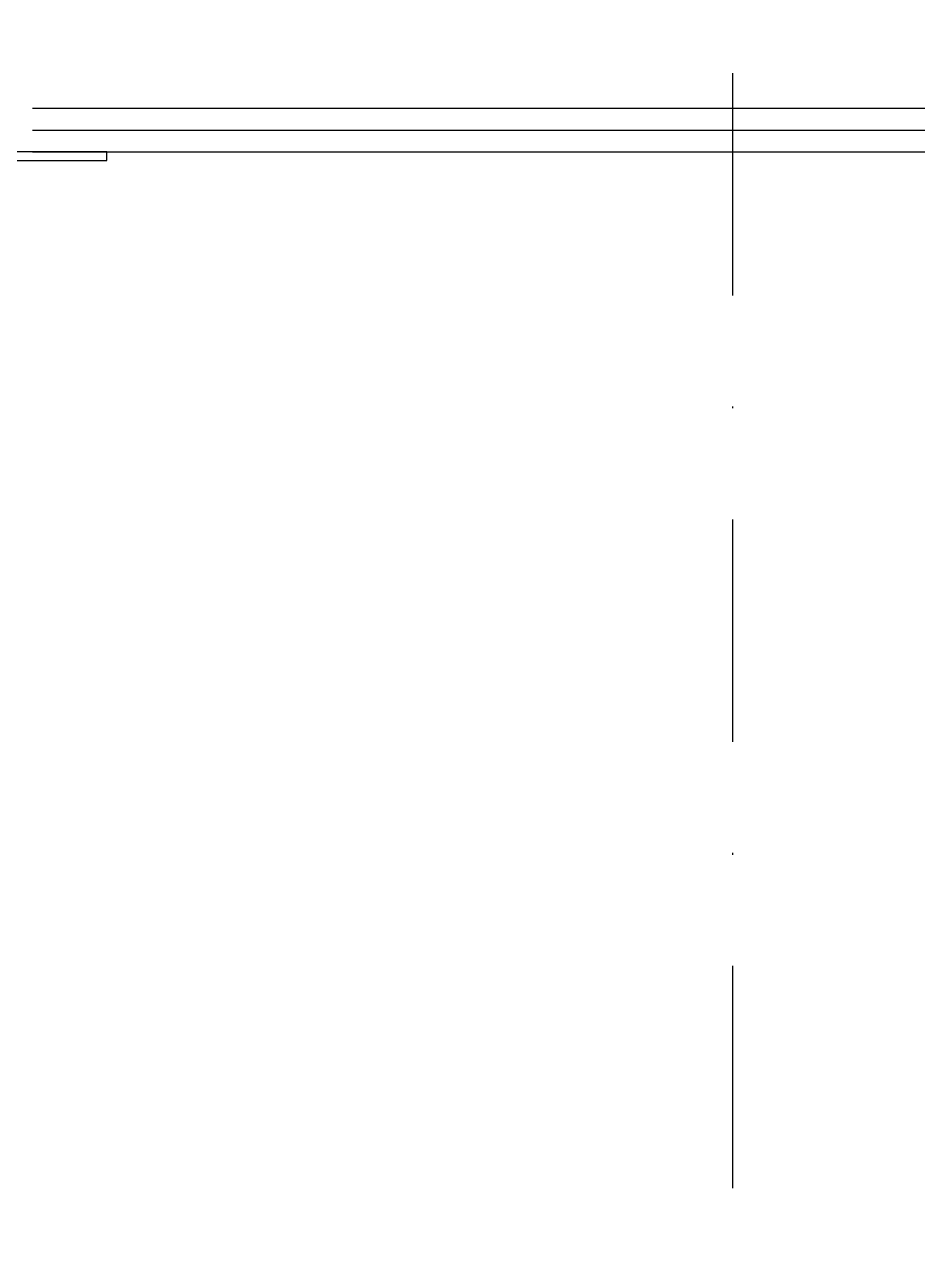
# Model space of a CAD drawing. Header units: inches. Extents: x -772 to 6765, y -813 to 4093.
# Drawn here: x -40.4 to 10.6, y 354.5 to 424.8 of the extents above; entities that cross this region are included whole.
import ezdxf

# ---------------------------------------------------------------- set-up
doc = ezdxf.new("R2010")
doc.units = ezdxf.units.IN
doc.header["$MEASUREMENT"] = 0
doc.linetypes.add('DASHDOT', pattern=[25.4, 12.7, -6.35, 0, -6.35])
for name, color, linetype in [('FHM_BEYAZ ALÇIPAN', 7, 'Continuous'), ('H_FAC_Metal', 181, 'Continuous'), ('H_STR_Aks', 250, 'DASHDOT')]:
    doc.layers.add(name, color=color, linetype=linetype)

msp = doc.modelspace()

# ---------------------------------------------------------------- linework, layer by layer
at = {"layer": 'FHM_BEYAZ ALÇIPAN'}
for points in [[(-40, 420), (303.786, 420)], [(-40, 418.75), (303.786, 418.75)], [(-40, 417.5), (303.786, 417.5)]]:
    msp.add_lwpolyline(points, dxfattribs=at)
at = {"layer": 'H_FAC_Metal'}
msp.add_lwpolyline([(-35.75, 416.999), (-35.75, 417.499), (-45.75, 417.499), (-45.75, 374.374), (-45.25, 374.374), (-45.25, 416.999)], close=True, dxfattribs=at)
at = {"layer": 'H_STR_Aks'}
msp.add_line((0, 4043.005), (0, -712.77), dxfattribs=at)

doc.saveas('drawing.dxf')
